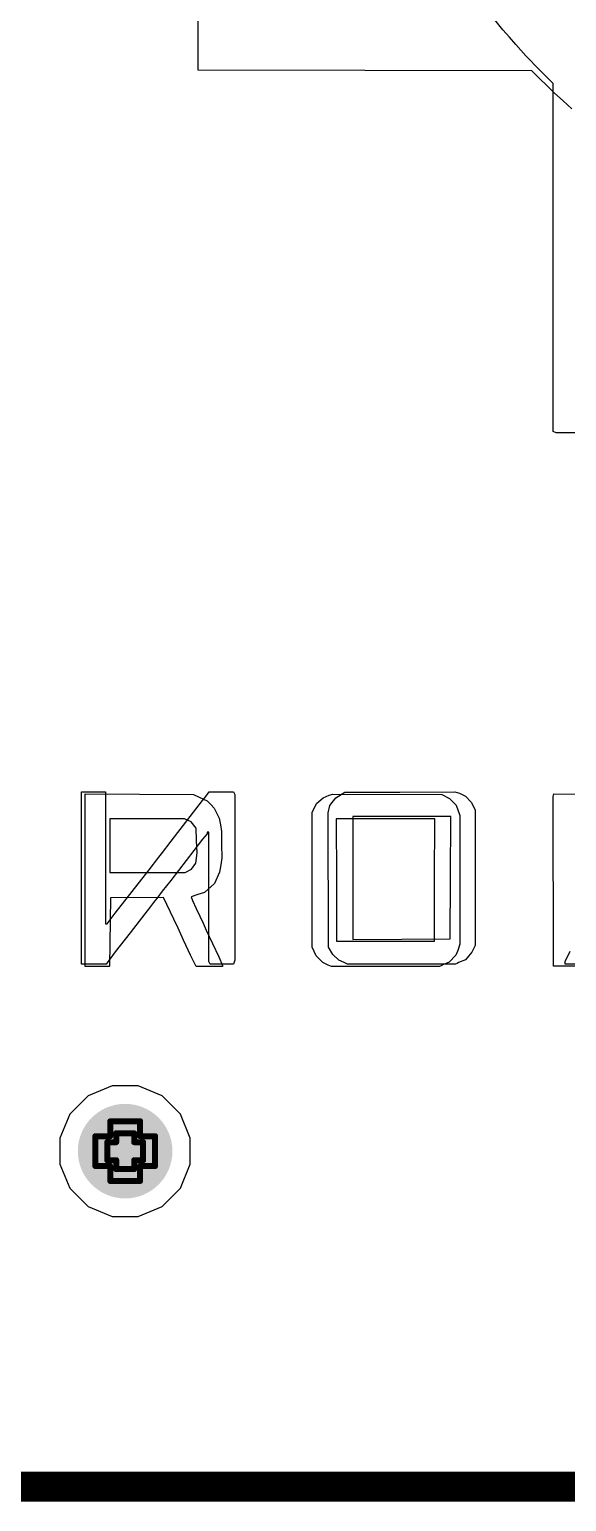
# Model space of a CAD drawing. Header units: inches. Extents: x -7 to 5163, y -3 to 5149.
# Drawn here: x 93.57 to 98.14, y 38.78 to 51.29 of the extents above; entities that cross this region are included whole.
import ezdxf

# ---------------------------------------------------------------- set-up
doc = ezdxf.new("R2010")
doc.units = ezdxf.units.IN
for name, color, linetype in [('Bottom Layer', 5, 'Continuous'), ('Bottom Overlay', 54, 'Continuous'), ('Bottom Solder', 6, 'Continuous'), ('Drill Drawing', 1, 'Continuous'), ('GND', 76, 'Continuous'), ('PWR', 16, 'Continuous'), ('Top Layer', 1, 'Continuous'), ('Top Overlay', 2, 'Continuous'), ('Top Solder', 216, 'Continuous'), ('Via Holes', 16, 'Continuous')]:
    doc.layers.add(name, color=color, linetype=linetype)

# ---------------------------------------------------------------- blocks, each defined once
blk = doc.blocks.new('IMPORTED_IMAGE_B_1')
at = {"layer": 'Top Overlay'}
for p, q in [((2.643, -14.439), (2.639, -12.935)), ((4.06, -14.443), (2.643, -14.439)), ((5.477, -14.447), (4.06, -14.443)), ((5.67, -14.636), (5.477, -14.447)), ((5.744, -14.702), (5.67, -14.636)), ((5.819, -14.769), (5.744, -14.702)), ((1.682, -22.059), (1.682, -20.591)), ((1.682, -20.591), (2.143, -20.594)), ((2.143, -20.594), (2.603, -20.596)), ((2.603, -20.596), (2.65, -20.618)), ((2.65, -20.618), (2.718, -20.65)), ((3.649, -20.673), (3.705, -20.625)), ((3.705, -20.625), (3.756, -20.601)), ((3.756, -20.601), (3.788, -20.594)), ((3.788, -20.594), (4.713, -20.596)), ((4.713, -20.596), (4.777, -20.63)), ((4.777, -20.63), (4.834, -20.687)), ((5.658, -20.612), (5.666, -20.591)), ((5.662, -22.055), (5.658, -20.612)), ((5.666, -20.591), (6.533, -20.596)), ((2.718, -20.65), (2.749, -20.681)), ((2.749, -20.681), (2.779, -20.711)), ((2.779, -20.711), (2.822, -20.798)), ((3.611, -20.748), (3.649, -20.673)), ((3.611, -21.894), (3.611, -20.748)), ((4.834, -20.687), (4.866, -20.773)), ((2.527, -20.804), (1.893, -20.804)), ((1.893, -20.804), (1.893, -20.804)), ((1.893, -20.804), (1.893, -21.031)), ((2.583, -20.827), (2.527, -20.804)), ((2.527, -20.804), (2.527, -20.804)), ((2.626, -20.883), (2.583, -20.827)), ((2.583, -20.827), (2.583, -20.827)), ((2.629, -20.988), (2.626, -20.883)), ((2.626, -20.883), (2.626, -20.883)), ((2.822, -20.798), (2.832, -20.854)), ((2.832, -20.854), (2.842, -20.91)), ((4.654, -20.804), (3.815, -20.804)), ((3.815, -20.804), (3.815, -20.804)), ((3.815, -20.804), (3.817, -21.324)), ((4.652, -21.324), (4.654, -20.804)), ((4.654, -20.804), (4.654, -20.804)), ((4.866, -20.773), (4.866, -21.868)), ((2.633, -21.093), (2.629, -20.988)), ((2.629, -20.988), (2.629, -20.988)), ((2.842, -20.91), (2.842, -21.021)), ((1.893, -21.031), (1.893, -21.031)), ((1.893, -21.031), (1.893, -21.259)), ((2.622, -21.18), (2.633, -21.093)), ((2.633, -21.093), (2.633, -21.093)), ((2.843, -21.133), (2.834, -21.194)), ((2.842, -21.021), (2.843, -21.133)), ((1.893, -21.259), (2.213, -21.258)), ((1.893, -21.259), (1.893, -21.259)), ((2.213, -21.258), (2.213, -21.258)), ((2.213, -21.258), (2.533, -21.258)), ((2.533, -21.258), (2.587, -21.231)), ((2.533, -21.258), (2.533, -21.258)), ((2.587, -21.231), (2.622, -21.18)), ((2.587, -21.231), (2.587, -21.231)), ((2.622, -21.18), (2.622, -21.18)), ((2.825, -21.255), (2.78, -21.351)), ((2.834, -21.194), (2.825, -21.255)), ((2.78, -21.351), (2.696, -21.428)), ((3.817, -21.324), (3.817, -21.324)), ((3.817, -21.324), (3.819, -21.843)), ((4.65, -21.843), (4.652, -21.324)), ((4.652, -21.324), (4.652, -21.324)), ((1.897, -21.474), (1.889, -22.055)), ((2.349, -21.47), (1.897, -21.474)), ((2.436, -21.655), (2.349, -21.47)), ((2.64, -21.447), (2.584, -21.466)), ((2.584, -21.466), (2.594, -21.498)), ((2.594, -21.498), (2.625, -21.565)), ((2.696, -21.428), (2.64, -21.447)), ((2.625, -21.565), (2.656, -21.631)), ((2.656, -21.631), (2.684, -21.69)), ((2.472, -21.733), (2.436, -21.655)), ((2.496, -21.784), (2.472, -21.733)), ((2.684, -21.69), (2.711, -21.749)), ((2.711, -21.749), (2.764, -21.863)), ((2.519, -21.835), (2.496, -21.784)), ((2.578, -21.961), (2.519, -21.835)), ((2.764, -21.863), (2.817, -21.976)), ((3.646, -21.968), (3.611, -21.894)), ((3.819, -21.843), (3.819, -21.843)), ((3.819, -21.843), (4.65, -21.843)), ((4.65, -21.843), (4.65, -21.843)), ((4.866, -21.868), (4.849, -21.922)), ((2.625, -22.059), (2.578, -21.961)), ((2.817, -21.976), (2.85, -22.05)), ((3.702, -22.024), (3.646, -21.968)), ((4.832, -21.961), (4.776, -22.021)), ((4.849, -21.922), (4.832, -21.961)), ((1.886, -22.059), (1.682, -22.059)), ((1.887, -22.057), (1.886, -22.059)), ((1.889, -22.055), (1.887, -22.057)), ((1.887, -22.057), (1.887, -22.057)), ((2.85, -22.059), (2.625, -22.059)), ((2.85, -22.05), (2.85, -22.059)), ((3.748, -22.045), (3.702, -22.024)), ((3.776, -22.059), (3.748, -22.045)), ((4.694, -22.059), (3.776, -22.059)), ((4.707, -22.052), (4.694, -22.059)), ((4.721, -22.044), (4.707, -22.052)), ((4.707, -22.052), (4.707, -22.052)), ((4.776, -22.021), (4.721, -22.044)), ((6.548, -22.054), (5.662, -22.055)), ((5.662, -22.055), (5.662, -22.055))]:
    blk.add_line(p, q, dxfattribs=at)
blk = doc.blocks.new('IMPORTED_IMAGE_B_2')
at = {"layer": 'Bottom Overlay'}
for p, q in [((5.267, -14.118), (5.197, -14.031)), ((5.322, -14.18), (5.267, -14.118)), ((5.377, -14.243), (5.322, -14.18)), ((5.463, -14.337), (5.377, -14.243)), ((5.579, -14.456), (5.463, -14.337)), ((5.695, -14.574), (5.579, -14.456)), ((5.695, -17.532), (5.695, -14.574)), ((5.72, -17.541), (5.695, -17.532)), ((8.711, -17.541), (5.72, -17.541)), ((1.687, -22.059), (1.687, -20.592)), ((1.687, -20.592), (1.891, -20.592)), ((1.891, -20.592), (1.891, -21.714)), ((2.715, -20.667), (2.734, -20.643)), ((2.734, -20.643), (2.77, -20.592)), ((2.77, -20.592), (2.979, -20.592)), ((2.979, -20.592), (2.989, -20.617)), ((2.989, -20.617), (2.989, -21.32)), ((3.848, -20.643), (3.925, -20.596)), ((3.925, -20.596), (4.392, -20.595)), ((4.392, -20.595), (4.859, -20.593)), ((4.859, -20.593), (4.899, -20.605)), ((4.899, -20.605), (4.948, -20.631)), ((4.948, -20.631), (4.997, -20.68)), ((2.581, -20.839), (2.715, -20.667)), ((3.781, -20.772), (3.797, -20.71)), ((3.797, -20.71), (3.848, -20.643)), ((4.997, -20.68), (5.032, -20.745)), ((5.032, -20.745), (5.032, -21.898)), ((2.448, -21.012), (2.581, -20.839)), ((3.785, -21.914), (3.781, -20.772)), ((4.824, -20.804), (3.993, -20.804)), ((3.993, -20.804), (3.993, -20.804)), ((3.993, -20.804), (3.993, -21.847)), ((4.822, -21.324), (4.824, -20.804)), ((4.824, -20.804), (4.824, -20.804)), ((2.365, -21.119), (2.448, -21.012)), ((2.715, -20.996), (2.64, -21.092)), ((2.753, -20.949), (2.715, -20.996)), ((2.754, -20.937), (2.753, -20.949)), ((2.769, -20.937), (2.754, -20.937)), ((2.769, -22.034), (2.769, -20.937)), ((2.342, -21.148), (2.365, -21.119)), ((2.64, -21.092), (2.444, -21.347)), ((2.116, -21.439), (2.26, -21.255)), ((2.26, -21.255), (2.342, -21.148)), ((2.444, -21.347), (2.373, -21.437)), ((2.989, -21.32), (2.989, -22.024)), ((4.82, -21.843), (4.822, -21.324)), ((4.822, -21.324), (4.822, -21.324)), ((1.973, -21.624), (2.116, -21.439)), ((2.334, -21.489), (2.299, -21.533)), ((2.373, -21.437), (2.334, -21.489)), ((1.905, -21.714), (1.973, -21.624)), ((2.224, -21.63), (2.099, -21.792)), ((2.263, -21.578), (2.224, -21.63)), ((2.299, -21.533), (2.263, -21.578)), ((1.891, -21.714), (1.905, -21.714)), ((2.099, -21.792), (1.973, -21.953)), ((3.993, -21.847), (4.407, -21.845)), ((3.993, -21.847), (3.993, -21.847)), ((4.407, -21.845), (4.82, -21.843)), ((4.407, -21.845), (4.407, -21.845)), ((4.82, -21.843), (4.82, -21.843)), ((1.973, -21.953), (1.895, -22.058)), ((3.822, -21.976), (3.785, -21.914)), ((3.873, -22.024), (3.822, -21.976)), ((4.976, -21.989), (4.948, -22.02)), ((5.004, -21.957), (4.976, -21.989)), ((5.032, -21.898), (5.004, -21.957)), ((5.797, -22.036), (5.839, -21.947)), ((1.895, -22.058), (1.687, -22.059)), ((2.779, -22.059), (2.769, -22.034)), ((2.779, -22.059), (2.779, -22.059)), ((2.979, -22.059), (2.779, -22.059)), ((2.989, -22.024), (2.979, -22.059)), ((3.918, -22.045), (3.873, -22.024)), ((3.946, -22.059), (3.918, -22.045)), ((4.864, -22.059), (3.946, -22.059)), ((4.877, -22.052), (4.864, -22.059)), ((4.891, -22.044), (4.877, -22.052)), ((4.877, -22.052), (4.877, -22.052)), ((4.948, -22.02), (4.891, -22.044)), ((5.797, -22.059), (5.797, -22.036)), ((6.021, -22.059), (5.797, -22.059))]:
    blk.add_line(p, q, dxfattribs=at)

msp = doc.modelspace()

# ---------------------------------------------------------------- hatches: boundary and pattern name
at = {"layer": 'Bottom Layer'}
h = msp.add_hatch(color=5, dxfattribs=at)
edge = h.paths.add_edge_path()
edge.add_arc((94.386, 41.758), 0.3, 0, 360)
at = {"layer": 'Bottom Solder'}
h = msp.add_hatch(color=6, dxfattribs=at)
edge = h.paths.add_edge_path()
edge.add_arc((94.386, 41.758), 0.402, 0, 360)
at = {"layer": 'GND'}
h = msp.add_hatch(color=76, dxfattribs=at)
edge = h.paths.add_edge_path()
edge.add_arc((94.386, 41.758), 0.3, 0, 360)
at = {"layer": 'PWR'}
h = msp.add_hatch(color=16, dxfattribs=at)
edge = h.paths.add_edge_path()
edge.add_arc((94.386, 41.758), 0.3, 0, 360)
at = {"layer": 'Top Layer'}
h = msp.add_hatch(color=1, dxfattribs=at)
edge = h.paths.add_edge_path()
edge.add_arc((94.386, 41.758), 0.3, 0, 360)
at = {"layer": 'Top Solder'}
h = msp.add_hatch(color=216, dxfattribs=at)
edge = h.paths.add_edge_path()
edge.add_arc((94.386, 41.758), 0.402, 0, 360)
at = {"layer": 'Via Holes'}
h = msp.add_hatch(color=7, dxfattribs=at)
edge = h.paths.add_edge_path()
edge.add_arc((94.386, 41.758), 0.15, 0, 360)

# ---------------------------------------------------------------- linework, layer by layer
at = {"layer": 'Drill Drawing'}
for points in [[(94.259, 41.885, 0.0508, 0.0508, 0), (94.259, 42.012, 0.0508, 0.0508, 0)], [(94.259, 42.012, 0.0508, 0.0508, 0), (94.513, 42.012, 0.0508, 0.0508, 0)], [(94.31, 41.834, 0.0508, 0.0508, 0), (94.31, 41.91, 0.0508, 0.0508, 0)], [(94.31, 41.91, 0.0508, 0.0508, 0), (94.463, 41.91, 0.0508, 0.0508, 0)], [(94.463, 41.834, 0.0508, 0.0508, 0), (94.463, 41.91, 0.0508, 0.0508, 0)], [(94.513, 41.885, 0.0508, 0.0508, 0), (94.513, 42.012, 0.0508, 0.0508, 0)], [(94.132, 41.631, 0.0508, 0.0508, 0), (94.132, 41.885, 0.0508, 0.0508, 0)], [(94.132, 41.885, 0.0508, 0.0508, 0), (94.259, 41.885, 0.0508, 0.0508, 0)], [(94.234, 41.681, 0.0508, 0.0508, 0), (94.234, 41.834, 0.0508, 0.0508, 0)], [(94.234, 41.834, 0.0508, 0.0508, 0), (94.31, 41.834, 0.0508, 0.0508, 0)], [(94.463, 41.834, 0.0508, 0.0508, 0), (94.539, 41.834, 0.0508, 0.0508, 0)], [(94.513, 41.885, 0.0508, 0.0508, 0), (94.64, 41.885, 0.0508, 0.0508, 0)], [(94.539, 41.681, 0.0508, 0.0508, 0), (94.539, 41.834, 0.0508, 0.0508, 0)], [(94.64, 41.631, 0.0508, 0.0508, 0), (94.64, 41.885, 0.0508, 0.0508, 0)], [(94.234, 41.681, 0.0508, 0.0508, 0), (94.31, 41.681, 0.0508, 0.0508, 0)], [(94.31, 41.605, 0.0508, 0.0508, 0), (94.31, 41.681, 0.0508, 0.0508, 0)], [(94.463, 41.681, 0.0508, 0.0508, 0), (94.539, 41.681, 0.0508, 0.0508, 0)], [(94.463, 41.605, 0.0508, 0.0508, 0), (94.463, 41.681, 0.0508, 0.0508, 0)], [(94.132, 41.631, 0.0508, 0.0508, 0), (94.259, 41.631, 0.0508, 0.0508, 0)], [(94.259, 41.504, 0.0508, 0.0508, 0), (94.259, 41.631, 0.0508, 0.0508, 0)], [(94.31, 41.605, 0.0508, 0.0508, 0), (94.463, 41.605, 0.0508, 0.0508, 0)], [(94.513, 41.631, 0.0508, 0.0508, 0), (94.64, 41.631, 0.0508, 0.0508, 0)], [(94.513, 41.504, 0.0508, 0.0508, 0), (94.513, 41.631, 0.0508, 0.0508, 0)], [(94.259, 41.504, 0.0508, 0.0508, 0), (94.513, 41.504, 0.0508, 0.0508, 0)]]:
    msp.add_lwpolyline(points, format="xyseb", dxfattribs=at)
for points in [[(94.247, 42.012, 0.0254, 0.0254, 1), (94.272, 42.012, 0.0254, 0.0254, 1)], [(94.247, 42.012, 0.0254, 0.0254, 1), (94.272, 42.012, 0.0254, 0.0254, 1)], [(94.297, 41.91, 0.0254, 0.0254, 1), (94.323, 41.91, 0.0254, 0.0254, 1)], [(94.297, 41.91, 0.0254, 0.0254, 1), (94.323, 41.91, 0.0254, 0.0254, 1)], [(94.45, 41.91, 0.0254, 0.0254, 1), (94.475, 41.91, 0.0254, 0.0254, 1)], [(94.45, 41.91, 0.0254, 0.0254, 1), (94.475, 41.91, 0.0254, 0.0254, 1)], [(94.501, 42.012, 0.0254, 0.0254, 1), (94.526, 42.012, 0.0254, 0.0254, 1)], [(94.501, 42.012, 0.0254, 0.0254, 1), (94.526, 42.012, 0.0254, 0.0254, 1)], [(94.12, 41.885, 0.0254, 0.0254, 1), (94.145, 41.885, 0.0254, 0.0254, 1)], [(94.12, 41.885, 0.0254, 0.0254, 1), (94.145, 41.885, 0.0254, 0.0254, 1)], [(94.221, 41.834, 0.0254, 0.0254, 1), (94.247, 41.834, 0.0254, 0.0254, 1)], [(94.221, 41.834, 0.0254, 0.0254, 1), (94.247, 41.834, 0.0254, 0.0254, 1)], [(94.247, 41.885, 0.0254, 0.0254, 1), (94.272, 41.885, 0.0254, 0.0254, 1)], [(94.247, 41.885, 0.0254, 0.0254, 1), (94.272, 41.885, 0.0254, 0.0254, 1)], [(94.297, 41.834, 0.0254, 0.0254, 1), (94.323, 41.834, 0.0254, 0.0254, 1)], [(94.297, 41.834, 0.0254, 0.0254, 1), (94.323, 41.834, 0.0254, 0.0254, 1)], [(94.45, 41.834, 0.0254, 0.0254, 1), (94.475, 41.834, 0.0254, 0.0254, 1)], [(94.45, 41.834, 0.0254, 0.0254, 1), (94.475, 41.834, 0.0254, 0.0254, 1)], [(94.501, 41.885, 0.0254, 0.0254, 1), (94.526, 41.885, 0.0254, 0.0254, 1)], [(94.501, 41.885, 0.0254, 0.0254, 1), (94.526, 41.885, 0.0254, 0.0254, 1)], [(94.526, 41.834, 0.0254, 0.0254, 1), (94.552, 41.834, 0.0254, 0.0254, 1)], [(94.526, 41.834, 0.0254, 0.0254, 1), (94.552, 41.834, 0.0254, 0.0254, 1)], [(94.628, 41.885, 0.0254, 0.0254, 1), (94.653, 41.885, 0.0254, 0.0254, 1)], [(94.628, 41.885, 0.0254, 0.0254, 1), (94.653, 41.885, 0.0254, 0.0254, 1)], [(94.221, 41.681, 0.0254, 0.0254, 1), (94.247, 41.681, 0.0254, 0.0254, 1)], [(94.221, 41.681, 0.0254, 0.0254, 1), (94.247, 41.681, 0.0254, 0.0254, 1)], [(94.297, 41.681, 0.0254, 0.0254, 1), (94.323, 41.681, 0.0254, 0.0254, 1)], [(94.297, 41.681, 0.0254, 0.0254, 1), (94.323, 41.681, 0.0254, 0.0254, 1)], [(94.45, 41.681, 0.0254, 0.0254, 1), (94.475, 41.681, 0.0254, 0.0254, 1)], [(94.45, 41.681, 0.0254, 0.0254, 1), (94.475, 41.681, 0.0254, 0.0254, 1)], [(94.526, 41.681, 0.0254, 0.0254, 1), (94.552, 41.681, 0.0254, 0.0254, 1)], [(94.526, 41.681, 0.0254, 0.0254, 1), (94.552, 41.681, 0.0254, 0.0254, 1)], [(94.12, 41.631, 0.0254, 0.0254, 1), (94.145, 41.631, 0.0254, 0.0254, 1)], [(94.12, 41.631, 0.0254, 0.0254, 1), (94.145, 41.631, 0.0254, 0.0254, 1)], [(94.247, 41.631, 0.0254, 0.0254, 1), (94.272, 41.631, 0.0254, 0.0254, 1)], [(94.247, 41.631, 0.0254, 0.0254, 1), (94.272, 41.631, 0.0254, 0.0254, 1)], [(94.297, 41.605, 0.0254, 0.0254, 1), (94.323, 41.605, 0.0254, 0.0254, 1)], [(94.297, 41.605, 0.0254, 0.0254, 1), (94.323, 41.605, 0.0254, 0.0254, 1)], [(94.45, 41.605, 0.0254, 0.0254, 1), (94.475, 41.605, 0.0254, 0.0254, 1)], [(94.45, 41.605, 0.0254, 0.0254, 1), (94.475, 41.605, 0.0254, 0.0254, 1)], [(94.501, 41.631, 0.0254, 0.0254, 1), (94.526, 41.631, 0.0254, 0.0254, 1)], [(94.501, 41.631, 0.0254, 0.0254, 1), (94.526, 41.631, 0.0254, 0.0254, 1)], [(94.628, 41.631, 0.0254, 0.0254, 1), (94.653, 41.631, 0.0254, 0.0254, 1)], [(94.628, 41.631, 0.0254, 0.0254, 1), (94.653, 41.631, 0.0254, 0.0254, 1)], [(94.247, 41.504, 0.0254, 0.0254, 1), (94.272, 41.504, 0.0254, 0.0254, 1)], [(94.247, 41.504, 0.0254, 0.0254, 1), (94.272, 41.504, 0.0254, 0.0254, 1)], [(94.501, 41.504, 0.0254, 0.0254, 1), (94.526, 41.504, 0.0254, 0.0254, 1)], [(94.501, 41.504, 0.0254, 0.0254, 1), (94.526, 41.504, 0.0254, 0.0254, 1)]]:
    msp.add_lwpolyline(points, format="xyseb", close=True, dxfattribs=at)
at = {"layer": 'PWR'}
for p, q in [((94.276, 42.312), (94.073, 42.227)), ((94.497, 42.312), (94.276, 42.312)), ((94.7, 42.227), (94.497, 42.312)), ((94.073, 42.227), (93.917, 42.071)), ((94.856, 42.071), (94.7, 42.227)), ((93.917, 42.071), (93.832, 41.868)), ((94.94, 41.868), (94.856, 42.071)), ((93.832, 41.868), (93.832, 41.647)), ((94.94, 41.647), (94.94, 41.868)), ((93.832, 41.647), (93.917, 41.444)), ((94.856, 41.444), (94.94, 41.647)), ((93.917, 41.444), (94.073, 41.288)), ((94.7, 41.288), (94.856, 41.444)), ((94.073, 41.288), (94.276, 41.204)), ((94.497, 41.204), (94.7, 41.288)), ((94.276, 41.204), (94.497, 41.204))]:
    msp.add_line(p, q, dxfattribs=at)
at = {"layer": 'Top Overlay'}
msp.add_lwpolyline([(80.139, 38.907, 0.254, 0.254, 0), (112.139, 38.907, 0.254, 0.254, 0)], format="xyseb", dxfattribs=at)

# ---------------------------------------------------------------- block references
for name, p in [('IMPORTED_IMAGE_B_2', (92.329, 65.405)), ('IMPORTED_IMAGE_B_1', (92.364, 65.385))]:
    msp.add_blockref(name, p)

doc.saveas('drawing.dxf')
